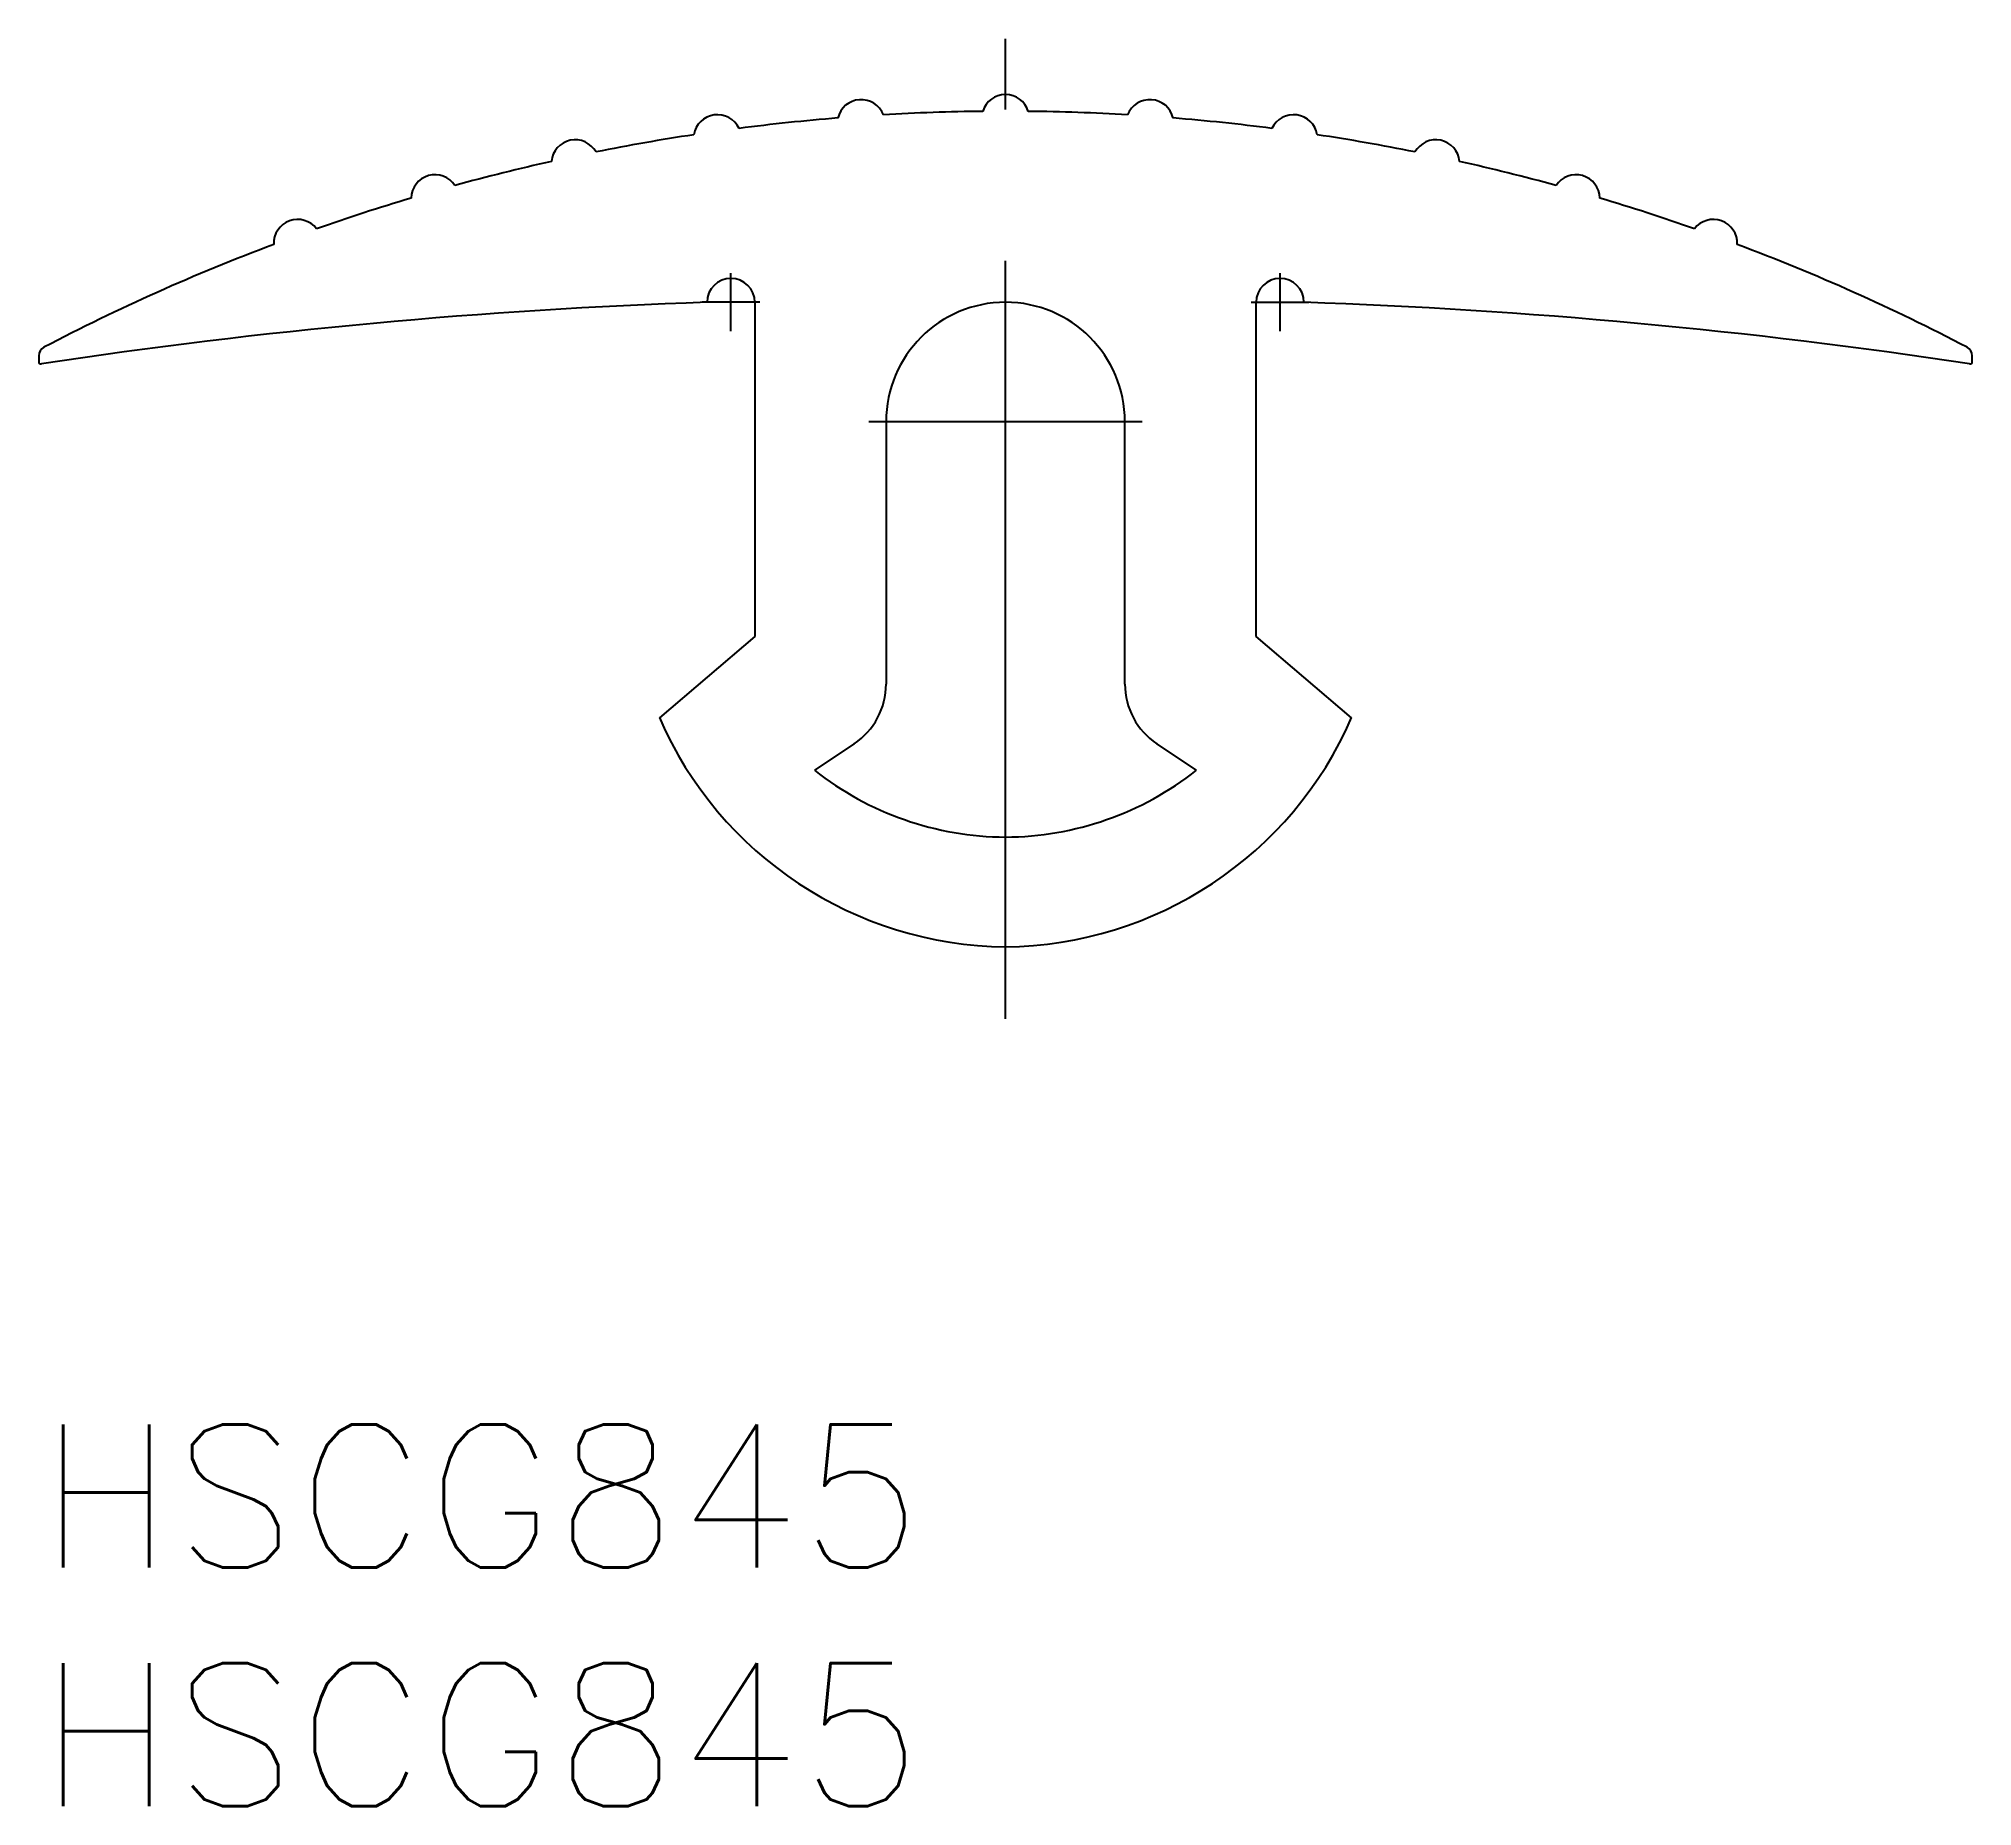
# Model space of a CAD drawing. Extents: x 0 to 40.5, y -8 to 29.
import ezdxf

# ---------------------------------------------------------------- set-up
doc = ezdxf.new("R2010")
doc.units = 0
doc.header["$LTSCALE"] = 0.5
doc.linetypes.add('CENTER', pattern=[50.8, 31.75, -6.35, 6.35, -6.35])
for name, color, linetype in [('MSM_CENTER', 1, 'CENTER'), ('MSM_CONTINUOUS', 7, 'CONTINUOUS'), ('MSM_PART_NUMBER', 7, 'CONTINUOUS')]:
    doc.layers.add(name, color=color, linetype=linetype)
doc.styles.get("Standard").update_dxf_attribs({"font": 'txt.shx', "height": 3, "bigfont": 'bigfont.shx'})

msp = doc.modelspace()

# ---------------------------------------------------------------- linework, layer by layer
at = {"layer": 'MSM_CENTER'}
for p, q in [((20.25, 8.49), (20.25, 29.02)), ((14.5, 22.894), (14.5, 24.106)), ((26, 22.894), (26, 24.106)), ((15.106, 23.5), (13.894, 23.5)), ((25.394, 23.5), (26.606, 23.5)), ((17.391, 21), (23.109, 21))]:
    msp.add_line(p, q, dxfattribs=at)
at = {"layer": 'MSM_CONTINUOUS'}
for p, q in [((15, 23.5), (15, 16.5)), ((25.5, 16.5), (25.5, 23.5)), ((0, 22.379), (0, 22.258)), ((40.5, 22.258), (40.5, 22.379)), ((17.75, 21), (17.75, 15.503)), ((22.75, 15.503), (22.75, 21)), ((15, 16.5), (13, 14.8)), ((27.5, 14.8), (25.5, 16.5)), ((17.082, 14.255), (16.25, 13.7)), ((24.25, 13.7), (23.418, 14.255))]:
    msp.add_line(p, q, dxfattribs=at)
for centre, radius, start, end in [((17.226, 27.244), 0.5, 21.2402, 166.7599), ((20.25, 27.35), 0.5, 17.2404, 162.7596), ((23.274, 27.244), 0.5, 13.2401, 158.7598), ((14.217, 26.928), 0.5, 25.2396, 170.7607), ((20.25, -15.999), 43.5, 94.6291, 97.3712), ((20.25, -15.999), 43.5, 90.629, 93.3711), ((20.25, -15.999), 43.5, 86.6289, 89.371), ((20.25, -15.999), 43.5, 82.6288, 85.3709), ((26.283, 26.928), 0.5, 9.2393, 154.7604), ((11.237, 26.403), 0.5, 29.2385, 174.762), ((20.25, -15.999), 43.5, 98.6291, 101.3712), ((20.25, -15.999), 43.5, 78.6288, 81.3709), ((29.263, 26.403), 0.5, 5.238, 150.7615), ((20.25, -15.999), 43.5, 102.6292, 105.3713), ((20.25, -15.999), 43.5, 74.6287, 77.3708), ((8.301, 25.671), 0.5, 33.2369, 178.7637), ((32.199, 25.671), 0.5, 1.2363, 146.7631), ((20.25, -15.999), 43.5, 106.6293, 109.3714), ((20.25, -15.999), 43.5, 70.6286, 73.3707), ((5.423, 24.736), 0.5, 37.2348, 182.7659), ((35.077, 24.736), 0.5, 357.2341, 142.7652), ((20.25, -15.999), 43.5, 110.6294, 117.584), ((20.25, -15.999), 43.5, 62.416, 69.3706), ((14.5, 23.5), 0.5, 0.0001, 179.9999), ((26, 23.5), 0.5, 0, 180), ((18.076, -96.431), 120, 91.94655, 98.63589), ((20.25, 21), 2.5, 0, 180), ((22.424, -96.431), 120, 81.36411, 88.05345), ((0.2, 22.379), 0.2, 117.584, 180), ((40.3, 22.379), 0.2, 0, 62.416), ((0.05, 22.258), 0.05, 180, 278.6359), ((40.45, 22.258), 0.05, 261.3641, 0), ((16.25, 15.503), 1.5, 303.6901, 0), ((24.25, 15.503), 1.5, 180, 236.3099), ((20.332, 18), 8, 203.5749, 269.4105), ((20.168, 18), 8, 270.5895, 336.4251), ((20.28, 18.8), 6.5, 231.6841, 269.7358), ((20.22, 18.8), 6.5, 270.2642, 308.3159)]:
    msp.add_arc(centre, radius, start, end, dxfattribs=at)

# ---------------------------------------------------------------- texts
at = {"layer": 'MSM_PART_NUMBER'}
for p in [(0, -3), (0, -8)]:
    msp.add_text('HSCG845', height=3, dxfattribs=at).set_placement(p)

doc.saveas('drawing.dxf')
